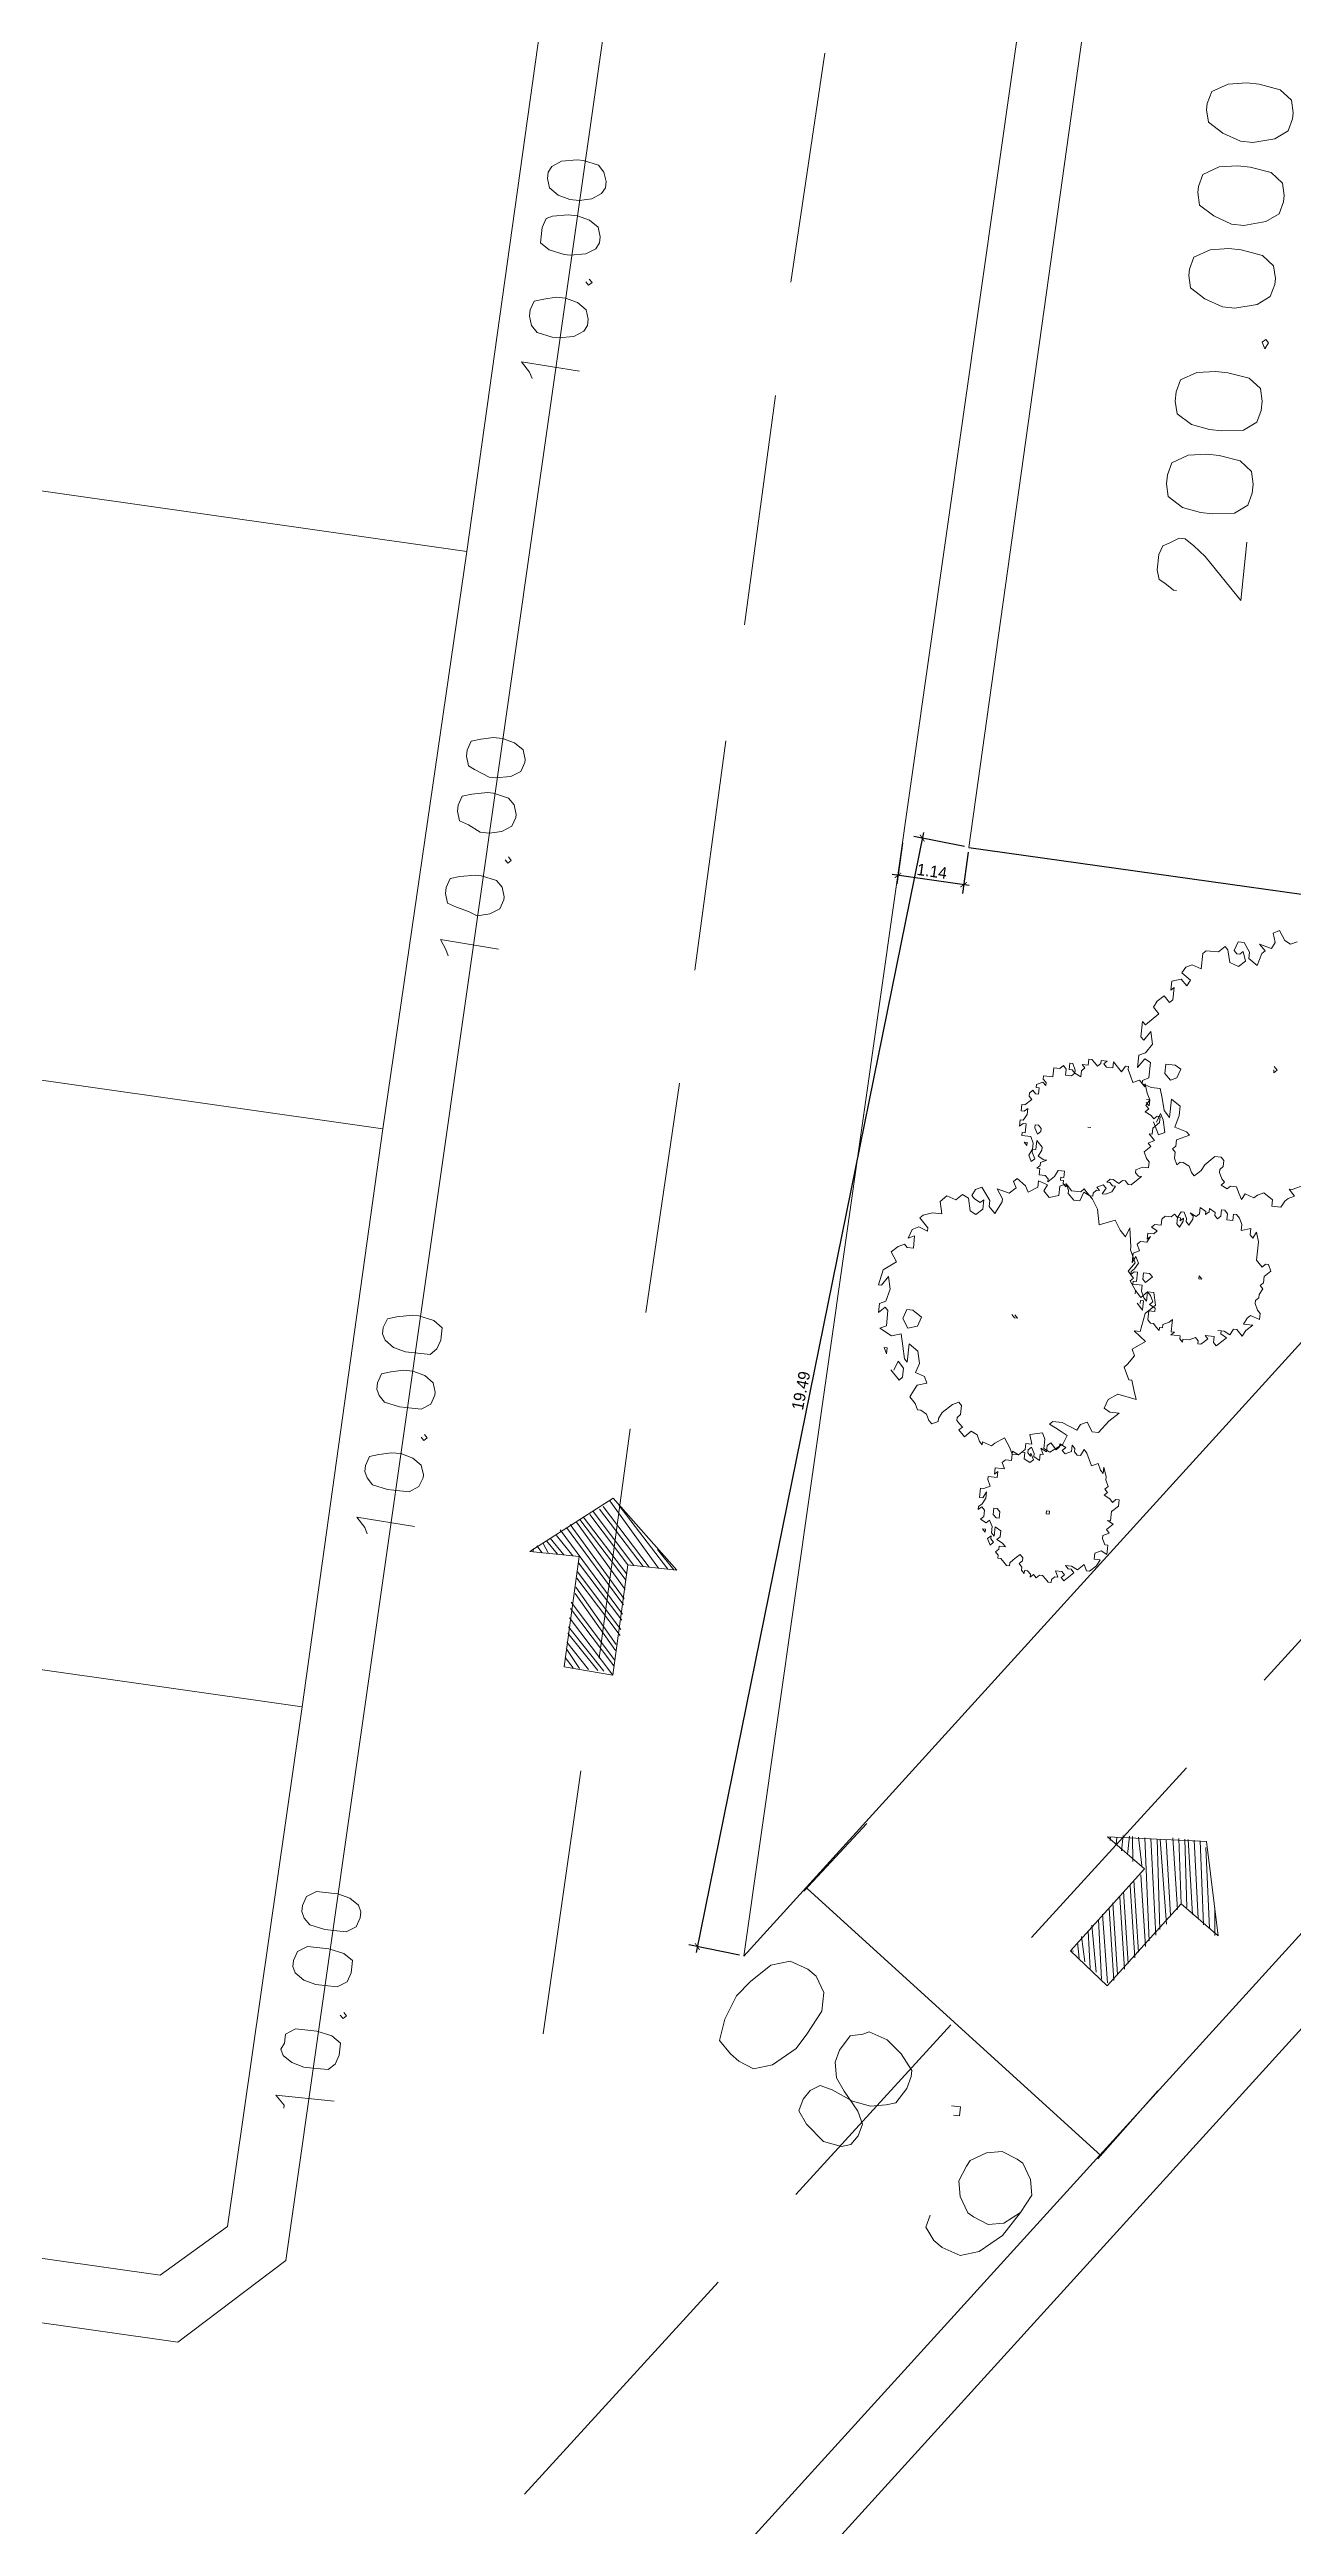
# Model space of a CAD drawing. Header units: metres. Extents: x -977055 to 805873, y -1033982 to 242021.
# Drawn here: x 2441.58 to 2463, y 672.76 to 715.44 of the extents above; entities that cross this region are included whole.
import ezdxf

# ---------------------------------------------------------------- set-up
doc = ezdxf.new("R2010")
doc.units = ezdxf.units.M
doc.header["$PDMODE"] = 32
doc.header["$PDSIZE"] = 1.5
for name, color, linetype in [('12-CONDICIONES EXISTENTES', 2, 'Continuous'), ('PDF_acera', 7, 'Continuous'), ('PDF_areas por lote', 7, 'Continuous'), ('PDF_COTAS', 7, 'Continuous'), ('PDF_COTAS CONJUNTO', 7, 'Continuous'), ('PDF_linea de centro', 7, 'Continuous'), ('PDF_LOTES', 7, 'Continuous'), ('PDF_PLANTAS', 7, 'Continuous'), ('PDF_VIAS', 7, 'Continuous')]:
    doc.layers.add(name, color=color, linetype=linetype)
doc.styles.add('CITY2', font='stylu.ttf', dxfattribs={"height": 0.2})
doc.dimstyles.new('COTAS2', dxfattribs={"dimtxt": 0.02, "dimasz": 0.1, "dimexe": 0.15, "dimexo": 0.08, "dimgap": 0.05, "dimtad": 1, "dimzin": 0, "dimdsep": 46, "dimtxsty": 'CITY2', "dimblk": 'ARCHTICK', "dimcen": 1, "dimdle": 0.1, "dimclrd": 1, "dimclre": 1, "dimclrt": 2, "dimadec": 0, "dimazin": 0, "dimtfac": 1, "dimtofl": 0, "dimtmove": 0, "dimatfit": 3, "dimldrblk": 'ARCHTICK', "dimfxl": 0.18, "dimtolj": 1, "dimtzin": 0, "dimarcsym": 0})

# ---------------------------------------------------------------- blocks, each defined once
blk = doc.blocks.new('CALLE')
at = {"layer": 'PDF_acera', "lineweight": 9}
for points in [[(-252.9576, -89.201952), (-307.105344, -49.702464), (-306.046944, -17.865792), (-307.317024, -16.51104), (-314.76816, -16.257024), (-401.895648, -17.950464), (-475.348608, -28.280448), (-505.661184, -25.18992), (-527.252544, -16.595712), (-544.694976, -0.169344), (-560.697984, 15.706656), (-555.067296, 23.07312), (-538.30224, 6.435072), (-522.299232, -8.67888), (-503.417376, -16.172352), (-483.942816, -18.162144), (-475.517952, -19.008864), (-402.61536, -8.763552), (-314.725824, -7.070112), (-69.8544, -15.410304), (-68.457312, -14.097888), (-67.94928, 1.100736)], [(-560.697984, 15.706656), (-561.248352, 15.02928), (-545.28768, -0.804384), (-527.633568, -17.400096), (-505.872864, -26.03664), (-485.212896, -28.15344), (-475.306272, -29.169504), (-474.58656, -29.084832), (-401.853312, -18.83952), (-314.76816, -17.14608), (-307.698048, -17.400096), (-306.936, -18.20448), (-308.036736, -50.760864), (-307.14768, -50.760864), (-253.465632, -89.921664)]]:
    blk.add_lwpolyline(points, dxfattribs=at)
for points in [[(-202.620096, -50.252832), (-201.265344, -48.982752), (-200.206944, -17.865792), (-201.477024, -16.468704), (-297.368064, -13.208832), (-298.722816, -14.478912), (-299.781216, -45.595872), (-298.511136, -46.950624)], [(-139.031424, -91.826784), (-137.676672, -90.556704), (-136.618272, -59.439744), (-137.888352, -58.084992), (-293.684832, -52.750656), (-245.083104, -88.185888)]]:
    blk.add_lwpolyline(points, close=True, dxfattribs=at)
at = {"layer": 'PDF_areas por lote', "lineweight": 9}
blk.add_lwpolyline([(-274.421952, -56.645568), (-274.421952, -56.603232), (-274.33728, -56.476224), (-274.294944, -56.391552), (-274.167936, -56.349216), (-273.956256, -56.349216), (-273.829248, -56.391552), (-273.786912, -56.476224), (-273.70224, -56.603232), (-273.70224, -56.687904), (-273.786912, -56.814912), (-273.91392, -56.984256), (-274.464288, -57.534624), (-273.659904, -57.534624)], dxfattribs=at)
for points in [[(-272.982528, -56.349216), (-273.151872, -56.391552), (-273.27888, -56.603232), (-273.321216, -56.857248), (-273.321216, -57.026592), (-273.27888, -57.322944), (-273.151872, -57.492288), (-272.982528, -57.534624), (-272.85552, -57.534624), (-272.686176, -57.492288), (-272.559168, -57.322944), (-272.516832, -57.026592), (-272.516832, -56.857248), (-272.559168, -56.603232), (-272.686176, -56.391552), (-272.85552, -56.349216)], [(-271.839456, -56.349216), (-272.0088, -56.391552), (-272.135808, -56.603232), (-272.178144, -56.857248), (-272.178144, -57.026592), (-272.135808, -57.322944), (-272.0088, -57.492288), (-271.839456, -57.534624), (-271.712448, -57.534624), (-271.543104, -57.492288), (-271.416096, -57.322944), (-271.37376, -57.026592), (-271.37376, -56.857248), (-271.416096, -56.603232), (-271.543104, -56.391552), (-271.712448, -56.349216)], [(-270.10368, -56.349216), (-270.273024, -56.391552), (-270.400032, -56.603232), (-270.484704, -56.857248), (-270.484704, -57.026592), (-270.400032, -57.322944), (-270.273024, -57.492288), (-270.10368, -57.534624), (-270.019008, -57.534624), (-269.849664, -57.492288), (-269.722656, -57.322944), (-269.68032, -57.026592), (-269.68032, -56.857248), (-269.722656, -56.603232), (-269.849664, -56.391552), (-270.019008, -56.349216)], [(-268.960608, -56.349216), (-269.129952, -56.391552), (-269.25696, -56.603232), (-269.341632, -56.857248), (-269.341632, -57.026592), (-269.25696, -57.322944), (-269.129952, -57.492288), (-268.960608, -57.534624), (-268.875936, -57.534624), (-268.706592, -57.492288), (-268.579584, -57.322944), (-268.537248, -57.026592), (-268.537248, -56.857248), (-268.579584, -56.603232), (-268.706592, -56.391552), (-268.875936, -56.349216)], [(-267.817536, -56.349216), (-267.98688, -56.391552), (-268.113888, -56.603232), (-268.19856, -56.857248), (-268.19856, -57.026592), (-268.113888, -57.322944), (-267.98688, -57.492288), (-267.817536, -57.534624), (-267.732864, -57.534624), (-267.56352, -57.492288), (-267.436512, -57.322944), (-267.394176, -57.026592), (-267.394176, -56.857248), (-267.436512, -56.603232), (-267.56352, -56.391552), (-267.732864, -56.349216)], [(-270.908064, -57.449952), (-270.992736, -57.492288), (-270.908064, -57.534624), (-270.865728, -57.492288)]]:
    blk.add_lwpolyline(points, close=True, dxfattribs=at)
at = {"layer": 'PDF_COTAS', "lineweight": 9}
for points in [[(-296.436672, -46.696608), (-296.394336, -46.696608), (-296.267328, -46.5696), (-296.267328, -47.373984)], [(-288.477504, -46.99296), (-288.392832, -46.950624), (-288.265824, -46.823616), (-288.30816, -47.628)], [(-280.476, -47.246976), (-280.391328, -47.20464), (-280.26432, -47.119968), (-280.306656, -47.924352)], [(-295.08192, -47.331648), (-295.124256, -47.373984), (-295.08192, -47.41632), (-295.039584, -47.373984)], [(-272.474496, -47.543328), (-272.389824, -47.500992), (-272.262816, -47.373984), (-272.305152, -48.178368)], [(-287.080416, -47.585664), (-287.122752, -47.628), (-287.080416, -47.670336), (-287.03808, -47.628)], [(-279.078912, -47.882016), (-279.121248, -47.924352), (-279.078912, -47.966688), (-279.036576, -47.924352)], [(-271.077408, -48.136032), (-271.119744, -48.178368), (-271.077408, -48.220704), (-271.035072, -48.178368)]]:
    blk.add_lwpolyline(points, dxfattribs=at)
for points in [[(-295.632288, -46.5696), (-295.71696, -46.611936), (-295.801632, -46.738944), (-295.843968, -46.908288), (-295.843968, -47.035296), (-295.843968, -47.246976), (-295.759296, -47.331648), (-295.632288, -47.373984), (-295.547616, -47.373984), (-295.462944, -47.373984), (-295.378272, -47.246976), (-295.335936, -47.035296), (-295.335936, -46.950624), (-295.335936, -46.738944), (-295.420608, -46.611936), (-295.547616, -46.611936)], [(-294.489216, -46.611936), (-294.573888, -46.654272), (-294.65856, -46.78128), (-294.700896, -46.950624), (-294.700896, -47.077632), (-294.700896, -47.246976), (-294.616224, -47.373984), (-294.489216, -47.41632), (-294.404544, -47.41632), (-294.319872, -47.41632), (-294.2352, -47.289312), (-294.192864, -47.077632), (-294.192864, -46.99296), (-294.192864, -46.78128), (-294.277536, -46.654272), (-294.404544, -46.611936)], [(-293.727168, -46.654272), (-293.81184, -46.696608), (-293.896512, -46.78128), (-293.938848, -46.99296), (-293.938848, -47.119968), (-293.938848, -47.289312), (-293.854176, -47.41632), (-293.727168, -47.458656), (-293.642496, -47.458656), (-293.557824, -47.41632), (-293.473152, -47.289312), (-293.430816, -47.119968), (-293.430816, -46.99296), (-293.430816, -46.823616), (-293.515488, -46.696608), (-293.642496, -46.654272)], [(-287.630784, -46.865952), (-287.715456, -46.908288), (-287.800128, -46.99296), (-287.842464, -47.20464), (-287.842464, -47.289312), (-287.842464, -47.500992), (-287.757792, -47.628), (-287.630784, -47.670336), (-287.588448, -47.670336), (-287.46144, -47.628), (-287.376768, -47.500992), (-287.334432, -47.331648), (-287.334432, -47.20464), (-287.376768, -47.035296), (-287.419104, -46.908288), (-287.546112, -46.865952)], [(-286.487712, -46.908288), (-286.572384, -46.950624), (-286.657056, -47.035296), (-286.699392, -47.246976), (-286.699392, -47.331648), (-286.699392, -47.543328), (-286.61472, -47.670336), (-286.487712, -47.712672), (-286.445376, -47.712672), (-286.318368, -47.670336), (-286.233696, -47.543328), (-286.19136, -47.373984), (-286.19136, -47.246976), (-286.233696, -47.077632), (-286.276032, -46.950624), (-286.40304, -46.908288)], [(-285.725664, -46.908288), (-285.810336, -46.950624), (-285.895008, -47.077632), (-285.937344, -47.246976), (-285.937344, -47.373984), (-285.937344, -47.585664), (-285.852672, -47.670336), (-285.725664, -47.712672), (-285.683328, -47.712672), (-285.55632, -47.712672), (-285.471648, -47.585664), (-285.429312, -47.373984), (-285.429312, -47.289312), (-285.471648, -47.077632), (-285.513984, -46.950624), (-285.640992, -46.908288)], [(-279.62928, -47.119968), (-279.756288, -47.162304), (-279.798624, -47.289312), (-279.84096, -47.458656), (-279.883296, -47.585664), (-279.84096, -47.755008), (-279.756288, -47.882016), (-279.62928, -47.924352), (-279.586944, -47.924352), (-279.459936, -47.882016), (-279.375264, -47.797344), (-279.332928, -47.585664), (-279.332928, -47.500992), (-279.375264, -47.289312), (-279.4176, -47.162304), (-279.544608, -47.119968)], [(-278.486208, -47.162304), (-278.613216, -47.20464), (-278.655552, -47.331648), (-278.740224, -47.500992), (-278.740224, -47.628), (-278.697888, -47.797344), (-278.613216, -47.924352), (-278.486208, -47.966688), (-278.443872, -47.966688), (-278.316864, -47.924352), (-278.232192, -47.83968), (-278.189856, -47.628), (-278.189856, -47.543328), (-278.232192, -47.331648), (-278.274528, -47.20464), (-278.401536, -47.162304)], [(-277.72416, -47.20464), (-277.851168, -47.246976), (-277.893504, -47.331648), (-277.978176, -47.543328), (-277.978176, -47.628), (-277.93584, -47.83968), (-277.851168, -47.966688), (-277.72416, -48.009024), (-277.681824, -48.009024), (-277.554816, -47.966688), (-277.470144, -47.83968), (-277.427808, -47.670336), (-277.427808, -47.543328), (-277.470144, -47.373984), (-277.51248, -47.246976), (-277.639488, -47.20464)], [(-271.627776, -47.41632), (-271.754784, -47.458656), (-271.839456, -47.543328), (-271.881792, -47.755008), (-271.881792, -47.83968), (-271.839456, -48.05136), (-271.754784, -48.178368), (-271.670112, -48.220704), (-271.58544, -48.220704), (-271.458432, -48.178368), (-271.37376, -48.05136), (-271.331424, -47.882016), (-271.331424, -47.755008), (-271.37376, -47.585664), (-271.416096, -47.458656), (-271.543104, -47.41632)], [(-270.484704, -47.458656), (-270.611712, -47.458656), (-270.696384, -47.585664), (-270.73872, -47.797344), (-270.73872, -47.882016), (-270.696384, -48.093696), (-270.611712, -48.220704), (-270.52704, -48.26304), (-270.442368, -48.26304), (-270.31536, -48.220704), (-270.230688, -48.093696), (-270.188352, -47.924352), (-270.188352, -47.797344), (-270.230688, -47.585664), (-270.273024, -47.500992), (-270.400032, -47.458656)], [(-269.722656, -47.458656), (-269.849664, -47.500992), (-269.934336, -47.628), (-269.976672, -47.797344), (-269.976672, -47.924352), (-269.934336, -48.093696), (-269.849664, -48.220704), (-269.764992, -48.26304), (-269.68032, -48.26304), (-269.553312, -48.220704), (-269.46864, -48.136032), (-269.426304, -47.924352), (-269.426304, -47.83968), (-269.46864, -47.628), (-269.553312, -47.500992), (-269.637984, -47.458656)]]:
    blk.add_lwpolyline(points, close=True, dxfattribs=at)
at = {"layer": 'PDF_COTAS CONJUNTO', "lineweight": 20}
for points in [[(-295.124256, -52.835328), (-295.208928, -53.047008), (-295.124256, -53.301024), (-294.87024, -53.597376), (-294.65856, -53.724384), (-294.319872, -53.893728), (-294.065856, -53.893728), (-293.854176, -53.76672), (-293.769504, -53.639712), (-293.684832, -53.385696), (-293.769504, -53.13168), (-294.02352, -52.877664), (-294.2352, -52.70832), (-294.573888, -52.581312), (-294.87024, -52.538976), (-295.039584, -52.70832)], [(-296.097984, -54.105408), (-296.14032, -54.359424), (-296.097984, -54.486432), (-295.970976, -54.571104), (-295.801632, -54.61344), (-295.632288, -54.528768), (-295.378272, -54.317088), (-295.208928, -54.19008), (-294.997248, -54.147744), (-294.827904, -54.19008), (-294.616224, -54.317088), (-294.573888, -54.486432), (-294.531552, -54.571104), (-294.616224, -54.82512), (-294.785568, -55.0368), (-294.997248, -55.206144), (-295.08192, -55.206144), (-295.251264, -55.163808), (-295.462944, -55.0368), (-295.50528, -54.909792), (-295.547616, -54.698112), (-295.50528, -54.444096), (-295.378272, -54.147744), (-295.335936, -53.9784), (-295.420608, -53.851392), (-295.547616, -53.76672), (-295.71696, -53.724384), (-295.886304, -53.851392)]]:
    blk.add_lwpolyline(points, close=True, dxfattribs=at)
at = {"layer": 'PDF_COTAS CONJUNTO', "lineweight": 9}
for points in [[(-292.668768, -53.512704), (-295.886304, -57.915648)], [(-292.711104, -53.470368), (-291.69504, -54.232416)], [(-295.92864, -57.873312), (-294.912576, -58.593024)]]:
    blk.add_lwpolyline(points, dxfattribs=at)
at = {"layer": 'PDF_COTAS CONJUNTO', "lineweight": 20}
for points in [[(-296.944704, -55.67184), (-297.114048, -55.629504), (-297.283392, -55.756512), (-297.368064, -55.88352), (-297.452736, -56.137536), (-297.368064, -56.391552), (-297.114048, -56.687904), (-296.77536, -56.899584), (-296.521344, -57.026592), (-296.309664, -56.984256), (-296.097984, -56.857248), (-296.055648, -56.772576), (-295.970976, -56.560896), (-296.013312, -56.349216), (-296.14032, -56.137536), (-296.224992, -56.0952), (-296.436672, -56.010528), (-296.648352, -56.052864), (-296.860032, -56.179872), (-296.902368, -56.264544), (-296.98704, -56.476224), (-296.944704, -56.687904), (-296.77536, -56.899584)], [(-295.547616, -55.841184), (-295.547616, -55.925856), (-295.420608, -55.925856), (-295.420608, -55.798848)]]:
    blk.add_lwpolyline(points, dxfattribs=at)
at = {"layer": 'PDF_linea de centro', "lineweight": 9}
for points in [[(-291.398688, -50.252832), (-295.039584, -50.125824)], [(-301.347648, -50.549184), (-298.172448, -52.877664)], [(-286.657056, -50.422176), (-289.832256, -50.337504)], [(-281.873088, -50.59152), (-285.048288, -50.464512)], [(-277.131456, -50.718528), (-280.306656, -50.633856)], [(-272.347488, -50.887872), (-275.522688, -50.8032)], [(-267.605856, -51.057216), (-270.781056, -50.930208)], [(-296.860032, -53.809056), (-294.319872, -55.67184)], [(-293.007456, -56.645568), (-290.467296, -58.508352)], [(-289.15488, -59.439744), (-286.61472, -61.302528)]]:
    blk.add_lwpolyline(points, dxfattribs=at)
at = {"layer": 'PDF_LOTES', "lineweight": 20}
for points in [[(-298.130112, -46.103904), (-290.932992, -46.35792), (-290.382624, -30.354912), (-298.384128, -30.100896), (-298.89216, -45.257184)], [(-290.932992, -46.35792), (-282.931488, -46.611936), (-282.38112, -30.608928), (-290.382624, -30.354912)], [(-282.931488, -46.611936), (-274.929984, -46.908288), (-274.379616, -30.90528), (-282.38112, -30.608928)], [(-274.929984, -46.908288), (-266.92848, -47.162304), (-266.378112, -31.159296), (-274.379616, -30.90528)], [(-262.4832, -62.699616), (-262.229184, -54.698112), (-278.232192, -54.19008), (-278.486208, -62.149248)]]:
    blk.add_lwpolyline(points, close=True, dxfattribs=at)
at = {"layer": 'PDF_PLANTAS', "lineweight": 9}
for points in [[(-282.762144, -56.052864), (-282.677472, -56.010528), (-282.719808, -55.925856), (-282.846816, -55.925856), (-282.889152, -55.798848), (-282.80448, -55.714176), (-282.719808, -55.756512), (-282.677472, -55.629504), (-282.762144, -55.629504), (-282.846816, -55.502496), (-282.762144, -55.46016), (-282.677472, -55.333152), (-282.719808, -55.290816), (-282.80448, -55.333152), (-282.889152, -55.24848), (-282.846816, -55.079136), (-282.973824, -55.163808), (-283.01616, -55.163808), (-283.185504, -55.079136), (-283.100832, -54.994464), (-283.01616, -54.994464), (-282.846816, -54.867456), (-282.889152, -54.782784), (-282.973824, -54.740448), (-283.01616, -54.782784), (-283.058496, -54.867456), (-283.01616, -54.909792), (-283.143168, -54.909792), (-283.22784, -54.82512), (-283.185504, -54.740448), (-283.01616, -54.698112), (-282.973824, -54.61344), (-283.058496, -54.528768), (-283.01616, -54.40176), (-283.100832, -54.317088), (-283.270176, -54.359424), (-283.270176, -54.232416), (-283.312512, -54.105408), (-283.354848, -54.063072), (-283.481856, -54.19008), (-283.524192, -54.19008), (-283.481856, -54.063072), (-283.524192, -53.9784), (-283.6512, -53.936064), (-283.608864, -54.020736), (-283.778208, -54.020736), (-283.778208, -53.936064), (-283.735872, -53.893728), (-283.778208, -53.809056), (-283.86288, -53.724384), (-283.989888, -53.809056), (-284.116896, -53.639712), (-284.328576, -53.597376), (-284.328576, -53.639712), (-284.201568, -53.724384), (-284.370912, -53.76672), (-284.540256, -53.724384), (-284.582592, -53.639712), (-284.7096, -53.639712), (-284.624928, -53.724384), (-284.667264, -53.76672), (-284.878944, -53.76672), (-284.92128, -53.682048), (-285.005952, -53.851392), (-284.963616, -53.9784), (-285.13296, -54.020736), (-285.302304, -54.063072), (-285.34464, -54.105408), (-285.090624, -54.105408), (-285.175296, -54.232416), (-285.34464, -54.274752), (-285.471648, -54.232416), (-285.513984, -54.359424), (-285.598656, -54.40176), (-285.640992, -54.274752), (-285.725664, -54.232416), (-285.810336, -54.19008), (-285.852672, -54.232416), (-285.895008, -54.274752), (-285.97968, -54.317088), (-285.97968, -54.359424), (-286.022016, -54.444096), (-286.106688, -54.486432), (-286.149024, -54.528768), (-286.106688, -54.61344), (-286.064352, -54.61344), (-285.97968, -54.655776), (-285.852672, -54.782784), (-285.810336, -54.867456), (-285.852672, -54.909792), (-285.895008, -54.909792), (-285.97968, -54.909792), (-286.022016, -54.867456), (-286.064352, -54.867456), (-286.106688, -54.909792), (-286.149024, -54.952128), (-286.19136, -54.909792), (-286.276032, -54.994464), (-286.19136, -55.079136), (-286.233696, -55.163808), (-286.318368, -55.206144), (-286.360704, -55.24848), (-286.318368, -55.24848), (-286.360704, -55.375488), (-286.318368, -55.417824), (-286.233696, -55.544832), (-286.360704, -55.629504), (-286.445376, -55.67184), (-286.445376, -55.756512), (-286.360704, -55.841184), (-286.276032, -55.841184), (-286.276032, -55.925856), (-286.149024, -55.88352), (-286.106688, -56.052864), (-286.19136, -56.0952), (-286.318368, -56.0952), (-286.360704, -56.179872), (-286.233696, -56.349216), (-286.106688, -56.391552), (-286.064352, -56.30688), (-286.022016, -56.222208), (-285.97968, -56.137536), (-285.937344, -56.179872), (-285.937344, -56.30688), (-286.022016, -56.51856), (-285.937344, -56.560896), (-285.895008, -56.645568), (-286.022016, -56.73024), (-286.022016, -56.814912), (-285.852672, -56.94192), (-285.725664, -57.068928), (-285.725664, -56.94192), (-285.683328, -56.857248), (-285.55632, -56.899584), (-285.471648, -57.026592), (-285.513984, -57.280608), (-285.386976, -57.238272), (-285.259968, -57.195936), (-285.259968, -57.1536), (-285.090624, -57.068928), (-285.048288, -57.111264), (-284.92128, -57.195936), (-284.836608, -57.1536), (-284.7096, -57.322944), (-284.582592, -57.1536), (-284.582592, -57.238272), (-284.328576, -57.280608), (-284.201568, -57.407616), (-284.032224, -57.36528), (-284.032224, -57.280608), (-284.116896, -57.195936), (-284.032224, -57.111264), (-283.905216, -57.026592), (-283.86288, -57.068928), (-283.778208, -56.984256), (-283.6512, -57.068928), (-283.481856, -56.984256), (-283.43952, -56.984256), (-283.185504, -56.94192), (-283.312512, -56.899584), (-283.22784, -56.814912), (-283.100832, -56.73024), (-283.185504, -56.51856), (-282.973824, -56.476224), (-282.846816, -56.391552), (-282.80448, -56.349216), (-282.762144, -56.264544), (-282.889152, -56.222208), (-282.889152, -56.137536), (-282.80448, -56.052864)], [(-285.175296, -53.76672), (-285.259968, -53.809056), (-285.175296, -53.809056)], [(-284.624928, -54.020736), (-284.751936, -53.9784), (-284.878944, -54.063072), (-284.836608, -54.19008), (-284.7096, -54.232416), (-284.624928, -54.105408)], [(-286.276032, -56.51856), (-286.233696, -56.476224), (-286.276032, -56.476224), (-286.318368, -56.476224), (-286.360704, -56.391552), (-286.318368, -56.349216), (-286.276032, -56.391552), (-286.233696, -56.30688), (-286.276032, -56.30688), (-286.318368, -56.264544), (-286.276032, -56.222208), (-286.233696, -56.179872), (-286.276032, -56.137536), (-286.318368, -56.137536), (-286.360704, -56.137536), (-286.318368, -56.052864), (-286.40304, -56.0952), (-286.40304, -56.052864), (-286.487712, -56.052864), (-286.445376, -55.968192), (-286.40304, -55.968192), (-286.318368, -55.925856), (-286.360704, -55.88352), (-286.40304, -55.88352), (-286.445376, -55.925856), (-286.40304, -55.925856), (-286.487712, -55.968192), (-286.530048, -55.925856), (-286.487712, -55.841184), (-286.40304, -55.841184), (-286.40304, -55.798848), (-286.445376, -55.756512), (-286.40304, -55.67184), (-286.445376, -55.67184), (-286.530048, -55.67184), (-286.530048, -55.587168), (-286.572384, -55.544832), (-286.657056, -55.587168), (-286.657056, -55.544832), (-286.657056, -55.46016), (-286.741728, -55.46016), (-286.699392, -55.502496), (-286.784064, -55.502496), (-286.784064, -55.46016), (-286.784064, -55.417824), (-286.784064, -55.375488), (-286.8264, -55.375488), (-286.911072, -55.417824), (-286.953408, -55.333152), (-286.953408, -55.290816), (-287.080416, -55.290816), (-287.080416, -55.333152), (-286.995744, -55.375488), (-287.080416, -55.375488), (-287.165088, -55.333152), (-287.207424, -55.290816), (-287.24976, -55.290816), (-287.207424, -55.333152), (-287.24976, -55.375488), (-287.334432, -55.375488), (-287.376768, -55.333152), (-287.419104, -55.417824), (-287.376768, -55.46016), (-287.46144, -55.502496), (-287.546112, -55.502496), (-287.588448, -55.544832), (-287.46144, -55.544832), (-287.503776, -55.629504), (-287.588448, -55.629504), (-287.630784, -55.587168), (-287.67312, -55.67184), (-287.715456, -55.714176), (-287.715456, -55.629504), (-287.757792, -55.629504), (-287.800128, -55.587168), (-287.842464, -55.629504), (-287.8848, -55.629504), (-287.8848, -55.67184), (-287.927136, -55.714176), (-287.969472, -55.756512), (-287.969472, -55.798848), (-287.927136, -55.798848), (-287.8848, -55.841184), (-287.842464, -55.88352), (-287.800128, -55.925856), (-287.842464, -55.968192), (-287.8848, -55.968192), (-287.927136, -55.925856), (-287.969472, -55.968192), (-288.011808, -55.968192), (-288.054144, -56.010528), (-288.011808, -56.010528), (-288.011808, -56.052864), (-288.054144, -56.0952), (-288.09648, -56.0952), (-288.054144, -56.137536), (-288.09648, -56.179872), (-288.054144, -56.222208), (-288.054144, -56.264544), (-288.09648, -56.30688), (-288.138816, -56.349216), (-288.138816, -56.391552), (-288.09648, -56.391552), (-288.054144, -56.433888), (-288.054144, -56.476224), (-287.969472, -56.433888), (-287.969472, -56.51856), (-288.011808, -56.560896), (-288.054144, -56.51856), (-288.09648, -56.560896), (-288.011808, -56.645568), (-287.969472, -56.687904), (-287.927136, -56.645568), (-287.927136, -56.603232), (-287.8848, -56.560896), (-287.8848, -56.603232), (-287.8848, -56.645568), (-287.927136, -56.73024), (-287.8848, -56.772576), (-287.842464, -56.814912), (-287.927136, -56.857248), (-287.927136, -56.899584), (-287.842464, -56.984256), (-287.757792, -57.026592), (-287.757792, -56.984256), (-287.757792, -56.94192), (-287.67312, -56.94192), (-287.630784, -57.026592), (-287.67312, -57.111264), (-287.588448, -57.111264), (-287.546112, -57.111264), (-287.546112, -57.068928), (-287.46144, -57.026592), (-287.419104, -57.026592), (-287.376768, -57.111264), (-287.334432, -57.068928), (-287.24976, -57.1536), (-287.207424, -57.068928), (-287.207424, -57.111264), (-287.080416, -57.111264), (-286.995744, -57.195936), (-286.911072, -57.195936), (-286.911072, -57.1536), (-286.953408, -57.111264), (-286.911072, -57.068928), (-286.868736, -56.984256), (-286.8264, -57.026592), (-286.784064, -56.984256), (-286.741728, -57.026592), (-286.657056, -56.984256), (-286.61472, -56.984256), (-286.487712, -56.94192), (-286.572384, -56.94192), (-286.530048, -56.899584), (-286.445376, -56.857248), (-286.487712, -56.772576), (-286.40304, -56.73024), (-286.318368, -56.687904), (-286.276032, -56.645568), (-286.360704, -56.603232), (-286.360704, -56.560896), (-286.318368, -56.51856)], [(-287.503776, -55.375488), (-287.546112, -55.417824), (-287.503776, -55.417824)], [(-280.984032, -56.51856), (-280.941696, -56.476224), (-281.026368, -56.476224), (-281.026368, -56.391552), (-280.984032, -56.349216), (-280.941696, -56.391552), (-280.941696, -56.30688), (-280.984032, -56.30688), (-281.026368, -56.264544), (-280.984032, -56.222208), (-280.941696, -56.179872), (-280.941696, -56.137536), (-280.984032, -56.137536), (-281.026368, -56.137536), (-281.026368, -56.052864), (-281.068704, -56.0952), (-281.11104, -56.052864), (-281.195712, -56.052864), (-281.153376, -55.968192), (-281.11104, -55.968192), (-281.026368, -55.925856), (-281.026368, -55.88352), (-281.11104, -55.88352), (-281.11104, -55.925856), (-281.153376, -55.968192), (-281.195712, -55.925856), (-281.195712, -55.841184), (-281.11104, -55.841184), (-281.068704, -55.798848), (-281.11104, -55.756512), (-281.11104, -55.67184), (-281.153376, -55.67184), (-281.238048, -55.67184), (-281.238048, -55.587168), (-281.238048, -55.544832), (-281.280384, -55.544832), (-281.32272, -55.587168), (-281.365056, -55.587168), (-281.32272, -55.544832), (-281.365056, -55.46016), (-281.407392, -55.46016), (-281.407392, -55.502496), (-281.492064, -55.502496), (-281.492064, -55.46016), (-281.449728, -55.417824), (-281.492064, -55.375488), (-281.5344, -55.375488), (-281.576736, -55.417824), (-281.661408, -55.333152), (-281.661408, -55.290816), (-281.74608, -55.290816), (-281.74608, -55.333152), (-281.703744, -55.375488), (-281.788416, -55.375488), (-281.873088, -55.333152), (-281.873088, -55.290816), (-281.95776, -55.290816), (-281.915424, -55.333152), (-281.915424, -55.375488), (-282.042432, -55.375488), (-282.042432, -55.333152), (-282.084768, -55.333152), (-282.084768, -55.417824), (-282.084768, -55.46016), (-282.16944, -55.502496), (-282.254112, -55.502496), (-282.254112, -55.544832), (-282.127104, -55.544832), (-282.211776, -55.629504), (-282.254112, -55.629504), (-282.338784, -55.587168), (-282.38112, -55.67184), (-282.38112, -55.714176), (-282.423456, -55.629504), (-282.465792, -55.629504), (-282.508128, -55.587168), (-282.508128, -55.629504), (-282.550464, -55.629504), (-282.5928, -55.629504), (-282.5928, -55.67184), (-282.5928, -55.714176), (-282.635136, -55.756512), (-282.677472, -55.756512), (-282.635136, -55.798848), (-282.5928, -55.841184), (-282.508128, -55.88352), (-282.508128, -55.925856), (-282.508128, -55.968192), (-282.550464, -55.968192), (-282.5928, -55.968192), (-282.5928, -55.925856), (-282.635136, -55.925856), (-282.635136, -55.968192), (-282.677472, -55.968192), (-282.719808, -56.010528), (-282.677472, -56.010528), (-282.719808, -56.052864), (-282.762144, -56.0952), (-282.762144, -56.137536), (-282.762144, -56.179872), (-282.762144, -56.222208), (-282.719808, -56.264544), (-282.762144, -56.30688), (-282.80448, -56.349216), (-282.80448, -56.391552), (-282.762144, -56.391552), (-282.719808, -56.433888), (-282.719808, -56.476224), (-282.677472, -56.433888), (-282.635136, -56.51856), (-282.677472, -56.560896), (-282.762144, -56.51856), (-282.762144, -56.560896), (-282.719808, -56.645568), (-282.635136, -56.687904), (-282.635136, -56.645568), (-282.5928, -56.603232), (-282.5928, -56.560896), (-282.550464, -56.603232), (-282.550464, -56.645568), (-282.5928, -56.73024), (-282.550464, -56.772576), (-282.550464, -56.814912), (-282.5928, -56.857248), (-282.5928, -56.899584), (-282.508128, -56.984256), (-282.465792, -57.026592), (-282.465792, -56.984256), (-282.423456, -56.94192), (-282.38112, -56.94192), (-282.338784, -57.026592), (-282.338784, -57.111264), (-282.296448, -57.111264), (-282.254112, -57.111264), (-282.211776, -57.068928), (-282.127104, -57.026592), (-282.042432, -57.111264), (-282.000096, -57.068928), (-281.95776, -57.1536), (-281.873088, -57.068928), (-281.873088, -57.111264), (-281.788416, -57.111264), (-281.703744, -57.195936), (-281.619072, -57.195936), (-281.619072, -57.1536), (-281.661408, -57.111264), (-281.619072, -57.068928), (-281.576736, -56.984256), (-281.5344, -57.026592), (-281.492064, -56.984256), (-281.407392, -57.026592), (-281.32272, -56.984256), (-281.195712, -56.94192), (-281.238048, -56.94192), (-281.195712, -56.899584), (-281.153376, -56.857248), (-281.195712, -56.772576), (-281.11104, -56.73024), (-281.026368, -56.687904), (-280.984032, -56.687904), (-280.984032, -56.645568), (-281.068704, -56.603232), (-281.026368, -56.560896)], [(-282.16944, -55.375488), (-282.211776, -55.417824), (-282.16944, -55.417824)], [(-287.630784, -55.46016), (-287.715456, -55.502496), (-287.67312, -55.544832), (-287.630784, -55.502496), (-287.588448, -55.502496)], [(-287.207424, -55.502496), (-287.292096, -55.502496), (-287.334432, -55.544832), (-287.334432, -55.587168), (-287.24976, -55.587168), (-287.207424, -55.544832)], [(-282.338784, -55.46016), (-282.423456, -55.502496), (-282.38112, -55.544832), (-282.296448, -55.502496), (-282.254112, -55.502496)], [(-281.915424, -55.502496), (-281.95776, -55.502496), (-282.042432, -55.544832), (-282.000096, -55.587168), (-281.95776, -55.587168), (-281.915424, -55.544832)], [(-287.165088, -56.222208), (-287.207424, -56.222208), (-287.207424, -56.264544), (-287.165088, -56.264544)], [(-283.905216, -58.804704), (-283.820544, -58.84704), (-283.778208, -58.804704), (-283.735872, -58.84704), (-283.6512, -58.84704), (-283.566528, -58.931712), (-283.481856, -58.889376), (-283.481856, -58.84704), (-283.524192, -58.804704), (-283.481856, -58.762368), (-283.43952, -58.720032), (-283.397184, -58.720032), (-283.354848, -58.720032), (-283.312512, -58.720032), (-283.22784, -58.720032), (-283.185504, -58.720032), (-283.058496, -58.677696), (-283.143168, -58.63536), (-283.100832, -58.593024), (-283.01616, -58.593024), (-283.058496, -58.466016), (-282.973824, -58.466016), (-282.889152, -58.42368), (-282.846816, -58.381344), (-282.846816, -58.339008), (-282.931488, -58.339008), (-282.931488, -58.254336), (-282.889152, -58.254336), (-282.846816, -58.254336), (-282.80448, -58.212), (-282.80448, -58.169664), (-282.889152, -58.169664), (-282.931488, -58.127328), (-282.889152, -58.084992), (-282.846816, -58.084992), (-282.80448, -58.00032), (-282.846816, -58.00032), (-282.889152, -57.957984), (-282.846816, -57.957984), (-282.80448, -57.873312), (-282.889152, -57.873312), (-282.931488, -57.830976), (-282.889152, -57.746304), (-282.931488, -57.78864), (-282.973824, -57.78864), (-283.058496, -57.746304), (-283.01616, -57.703968), (-282.973824, -57.703968), (-282.889152, -57.661632), (-282.889152, -57.619296), (-282.973824, -57.57696), (-282.973824, -57.619296), (-283.01616, -57.619296), (-282.973824, -57.661632), (-283.01616, -57.661632), (-283.100832, -57.619296), (-283.058496, -57.57696), (-282.973824, -57.57696), (-282.931488, -57.534624), (-282.973824, -57.492288), (-282.973824, -57.407616), (-283.01616, -57.36528), (-283.100832, -57.36528), (-283.100832, -57.322944), (-283.100832, -57.280608), (-283.143168, -57.238272), (-283.185504, -57.322944), (-283.22784, -57.280608), (-283.22784, -57.238272), (-283.22784, -57.195936), (-283.312512, -57.195936), (-283.270176, -57.238272), (-283.354848, -57.195936), (-283.354848, -57.1536), (-283.354848, -57.111264), (-283.397184, -57.068928), (-283.481856, -57.111264), (-283.524192, -57.026592), (-283.608864, -57.026592), (-283.6512, -57.026592), (-283.566528, -57.068928), (-283.6512, -57.111264), (-283.735872, -57.068928), (-283.778208, -57.026592), (-283.820544, -57.026592), (-283.778208, -57.068928), (-283.778208, -57.111264), (-283.905216, -57.111264), (-283.905216, -57.068928), (-283.947552, -57.068928), (-283.947552, -57.111264), (-283.947552, -57.195936), (-284.032224, -57.195936), (-284.116896, -57.238272), (-284.159232, -57.280608), (-284.032224, -57.280608), (-284.07456, -57.322944), (-284.159232, -57.36528), (-284.201568, -57.322944), (-284.243904, -57.407616), (-284.28624, -57.407616), (-284.28624, -57.322944), (-284.328576, -57.322944), (-284.370912, -57.322944), (-284.413248, -57.322944), (-284.455584, -57.36528), (-284.455584, -57.407616), (-284.49792, -57.449952), (-284.540256, -57.492288), (-284.49792, -57.492288), (-284.49792, -57.534624), (-284.455584, -57.534624), (-284.413248, -57.619296), (-284.370912, -57.661632), (-284.413248, -57.661632), (-284.455584, -57.661632), (-284.49792, -57.661632), (-284.540256, -57.661632), (-284.540256, -57.703968), (-284.582592, -57.661632), (-284.582592, -57.703968), (-284.582592, -57.746304), (-284.582592, -57.78864), (-284.624928, -57.78864), (-284.667264, -57.830976), (-284.624928, -57.830976), (-284.624928, -57.915648), (-284.582592, -58.00032), (-284.624928, -58.042656), (-284.667264, -58.042656), (-284.667264, -58.084992), (-284.624928, -58.127328), (-284.582592, -58.169664), (-284.540256, -58.127328), (-284.540256, -58.169664), (-284.540256, -58.254336), (-284.582592, -58.254336), (-284.624928, -58.254336), (-284.667264, -58.296672), (-284.582592, -58.381344), (-284.540256, -58.42368), (-284.49792, -58.339008), (-284.455584, -58.339008), (-284.455584, -58.296672), (-284.455584, -58.381344), (-284.49792, -58.466016), (-284.413248, -58.508352), (-284.413248, -58.550688), (-284.455584, -58.593024), (-284.49792, -58.63536), (-284.413248, -58.677696), (-284.328576, -58.762368), (-284.328576, -58.677696), (-284.328576, -58.63536), (-284.243904, -58.677696), (-284.201568, -58.720032), (-284.243904, -58.84704), (-284.159232, -58.84704), (-284.116896, -58.804704), (-284.032224, -58.762368), (-283.989888, -58.762368), (-283.947552, -58.804704)], [(-283.778208, -57.195936), (-283.86288, -57.195936), (-283.905216, -57.238272), (-283.86288, -57.280608), (-283.820544, -57.322944), (-283.778208, -57.280608)], [(-280.89936, -57.195936), (-281.026368, -57.195936), (-281.11104, -57.280608), (-281.068704, -57.36528), (-280.941696, -57.407616), (-280.89936, -57.322944)], [(-283.735872, -57.957984), (-283.778208, -57.957984), (-283.778208, -58.00032)]]:
    blk.add_lwpolyline(points, close=True, dxfattribs=at)
for points in [[(-285.471648, -53.893728), (-285.598656, -54.020736), (-285.55632, -54.063072), (-285.429312, -54.063072), (-285.34464, -53.9784), (-285.471648, -53.936064)], [(-284.540256, -55.46016), (-284.582592, -55.502496), (-284.582592, -55.544832), (-284.540256, -55.502496)], [(-281.873088, -56.222208), (-281.873088, -56.264544), (-281.873088, -56.222208)], [(-280.941696, -56.476224), (-280.941696, -56.476224)], [(-279.036576, -58.804704), (-279.078912, -58.720032), (-279.036576, -58.63536), (-278.909568, -58.550688), (-278.951904, -58.466016), (-279.078912, -58.508352), (-279.163584, -58.466016), (-279.121248, -58.296672), (-279.20592, -58.381344), (-279.248256, -58.339008), (-279.4176, -58.296672), (-279.332928, -58.169664), (-279.248256, -58.169664), (-279.121248, -58.084992), (-279.121248, -58.00032), (-279.248256, -57.957984), (-279.290592, -58.00032), (-279.290592, -58.042656), (-279.248256, -58.084992), (-279.375264, -58.127328), (-279.459936, -58.042656), (-279.4176, -57.915648), (-279.248256, -57.873312), (-279.20592, -57.830976), (-279.290592, -57.746304), (-279.290592, -57.57696), (-279.332928, -57.534624), (-279.544608, -57.534624), (-279.502272, -57.407616), (-279.544608, -57.322944), (-279.62928, -57.280608), (-279.713952, -57.407616), (-279.798624, -57.36528), (-279.713952, -57.280608), (-279.756288, -57.1536), (-279.883296, -57.1536), (-279.84096, -57.195936), (-280.010304, -57.195936), (-280.05264, -57.1536), (-279.967968, -57.068928), (-280.05264, -56.984256), (-280.137312, -56.94192), (-280.221984, -57.026592), (-280.391328, -56.857248), (-280.348992, -56.814912), (-280.560672, -56.814912), (-280.603008, -56.857248), (-280.476, -56.94192), (-280.645344, -56.984256), (-280.772352, -56.899584), (-280.814688, -56.814912), (-280.984032, -56.814912), (-280.857024, -56.899584), (-280.89936, -56.984256), (-281.11104, -56.984256), (-281.153376, -56.899584), (-281.195712, -56.899584), (-281.238048, -57.026592), (-281.238048, -57.1536), (-281.365056, -57.195936), (-281.5344, -57.238272), (-281.619072, -57.322944), (-281.365056, -57.322944), (-281.449728, -57.449952), (-281.576736, -57.449952), (-281.74608, -57.407616), (-281.788416, -57.57696), (-281.830752, -57.619296), (-281.915424, -57.449952), (-282.000096, -57.449952), (-282.042432, -57.407616), (-282.084768, -57.449952), (-282.16944, -57.449952), (-282.254112, -57.492288), (-282.211776, -57.534624), (-282.211776, -57.57696), (-282.254112, -57.661632), (-282.338784, -57.703968), (-282.38112, -57.746304), (-282.338784, -57.78864), (-282.296448, -57.830976), (-282.211776, -57.873312), (-282.084768, -58.00032), (-282.084768, -58.084992), (-282.127104, -58.127328), (-282.16944, -58.127328), (-282.211776, -58.127328), (-282.254112, -58.084992), (-282.296448, -58.084992), (-282.38112, -58.127328), (-282.423456, -58.169664), (-282.465792, -58.127328), (-282.508128, -58.212), (-282.465792, -58.254336), (-282.465792, -58.339008), (-282.550464, -58.381344), (-282.635136, -58.42368), (-282.550464, -58.466016), (-282.5928, -58.593024), (-282.550464, -58.63536), (-282.508128, -58.720032), (-282.5928, -58.84704), (-282.677472, -58.84704), (-282.677472, -58.974048), (-282.5928, -59.016384), (-282.550464, -59.05872), (-282.508128, -59.143392), (-282.423456, -59.05872), (-282.423456, -59.101056), (-282.338784, -59.2704)], [(-281.449728, -56.984256), (-281.492064, -57.026592), (-281.407392, -57.026592), (-281.407392, -56.984256)], [(-284.201568, -57.1536), (-284.28624, -57.238272), (-284.243904, -57.238272), (-284.159232, -57.238272), (-284.159232, -57.195936), (-284.201568, -57.195936)], [(-284.032224, -57.111264), (-284.07456, -57.111264)], [(-281.703744, -57.111264), (-281.873088, -57.195936), (-281.830752, -57.280608), (-281.661408, -57.238272), (-281.576736, -57.195936), (-281.703744, -57.1536)], [(-282.80448, -57.873312), (-282.80448, -57.873312)], [(-280.814688, -58.677696), (-280.857024, -58.677696), (-280.814688, -58.720032), (-280.772352, -58.677696)]]:
    blk.add_lwpolyline(points, dxfattribs=at)
at = {"layer": 'PDF_VIAS', "lineweight": 20}
for points in [[(-288.477504, -49.236768), (-288.477504, -49.914144), (-290.0016, -49.871808), (-290.043936, -50.549184), (-288.51984, -50.59152), (-288.51984, -51.268896), (-287.630784, -50.295168)], [(-291.525696, -57.534624), (-291.90672, -58.084992), (-293.134464, -57.195936), (-293.557824, -57.746304), (-292.33008, -58.63536), (-292.711104, -59.185728), (-291.441024, -58.889376)]]:
    blk.add_lwpolyline(points, close=True, dxfattribs=at)
at = {"layer": 'PDF_VIAS', "lineweight": 9}
for points in [[(-288.477504, -49.279104), (-288.435168, -49.279104)], [(-288.477504, -49.406112), (-288.392832, -49.32144)], [(-288.477504, -49.490784), (-288.350496, -49.406112)], [(-288.477504, -49.617792), (-288.30816, -49.448448)], [(-288.477504, -49.702464), (-288.265824, -49.490784)], [(-288.477504, -49.829472), (-288.223488, -49.575456)], [(-290.043936, -50.549184), (-289.324224, -49.871808)], [(-290.0016, -49.871808), (-289.959264, -49.871808)], [(-290.0016, -49.998816), (-289.874592, -49.871808)], [(-290.0016, -50.083488), (-289.747584, -49.871808)], [(-290.0016, -50.210496), (-289.662912, -49.871808)], [(-290.0016, -50.337504), (-289.535904, -49.871808)], [(-290.0016, -50.422176), (-289.451232, -49.871808)], [(-289.916928, -50.549184), (-289.197216, -49.871808)], [(-289.832256, -50.549184), (-289.112544, -49.871808)], [(-289.705248, -50.549184), (-288.985536, -49.914144)], [(-289.620576, -50.549184), (-288.900864, -49.914144)], [(-289.493568, -50.59152), (-288.773856, -49.914144)], [(-289.408896, -50.59152), (-288.689184, -49.914144)], [(-289.281888, -50.59152), (-288.562176, -49.914144)], [(-289.197216, -50.59152), (-288.138816, -49.617792)], [(-289.070208, -50.59152), (-288.09648, -49.702464)], [(-288.985536, -50.59152), (-288.054144, -49.7448)], [(-288.858528, -50.59152), (-288.011808, -49.829472)], [(-288.73152, -50.59152), (-287.969472, -49.871808)], [(-288.646848, -50.59152), (-287.927136, -49.914144)], [(-288.51984, -50.59152), (-287.8848, -49.998816)], [(-288.51984, -50.676192), (-287.842464, -50.041152)], [(-288.51984, -50.8032), (-287.800128, -50.125824)], [(-288.51984, -50.887872), (-287.757792, -50.16816)], [(-288.51984, -51.01488), (-287.67312, -50.252832)], [(-288.51984, -51.141888), (-287.715456, -50.37984)], [(-288.51984, -51.22656), (-288.265824, -50.972544)], [(-293.346144, -57.492288), (-292.838112, -57.407616)], [(-293.261472, -57.407616), (-292.922784, -57.322944)], [(-293.219136, -57.322944), (-293.007456, -57.280608)], [(-293.134464, -57.238272), (-293.134464, -57.195936)], [(-293.515488, -57.746304), (-292.584096, -57.57696)], [(-293.473152, -57.661632), (-292.668768, -57.534624)], [(-293.473152, -57.830976), (-292.499424, -57.661632)], [(-293.38848, -57.57696), (-292.75344, -57.449952)], [(-293.38848, -57.873312), (-292.414752, -57.703968)], [(-291.69504, -57.746304), (-291.48336, -57.746304)], [(-291.610368, -57.661632), (-291.525696, -57.661632)], [(-291.568032, -57.57696), (-291.525696, -57.57696)], [(-293.303808, -57.957984), (-292.33008, -57.78864)], [(-293.219136, -58.00032), (-292.245408, -57.830976)], [(-293.134464, -58.084992), (-292.160736, -57.915648)], [(-293.049792, -58.127328), (-292.076064, -57.957984)], [(-292.96512, -58.212), (-291.991392, -58.042656)], [(-292.880448, -58.254336), (-291.48336, -58.042656)], [(-291.864384, -58.042656), (-291.48336, -57.957984)], [(-291.822048, -57.915648), (-291.48336, -57.873312)], [(-291.737376, -57.830976), (-291.48336, -57.830976)], [(-292.795776, -58.339008), (-291.48336, -58.127328)], [(-292.711104, -58.381344), (-291.48336, -58.212)], [(-292.626432, -58.466016), (-291.48336, -58.254336)], [(-292.499424, -58.508352), (-291.48336, -58.339008)], [(-292.414752, -58.593024), (-291.441024, -58.42368)], [(-292.499424, -58.889376), (-291.441024, -58.720032)], [(-292.457088, -58.804704), (-291.441024, -58.63536)], [(-292.372416, -58.720032), (-291.441024, -58.593024)], [(-292.33008, -58.63536), (-291.441024, -58.508352)], [(-292.711104, -59.143392), (-292.33008, -59.101056)], [(-292.626432, -59.05872), (-291.525696, -58.889376)], [(-292.584096, -58.974048), (-291.441024, -58.804704)]]:
    blk.add_lwpolyline(points, dxfattribs=at)
blk = doc.blocks.new('_ArchTick')
at = {"color": 0, "linetype": 'ByBlock', "const_width": 0.15}
blk.add_lwpolyline([(-0.5, -0.5), (0.5, 0.5)], dxfattribs=at)
blk = doc.blocks.new('*D3863')
at = {"layer": '12-CONDICIONES EXISTENTES', "color": 1, "linetype": 'Continuous', "lineweight": -2, "transparency": 16777216}
for p, q in [((2456.271, 701.772), (2456.17, 701.062)), ((2457.402, 701.611), (2457.301, 700.901))]:
    blk.add_line(p, q, dxfattribs=at)
at = {"layer": '12-CONDICIONES EXISTENTES', "color": 1, "lineweight": -2, "transparency": 16777216}
blk.add_line((2457.421, 701.035), (2456.092, 701.225), dxfattribs=at)
at = {"layer": 'Defpoints', "color": 0, "transparency": 16777216}
for p in [(2456.282, 701.851, 1015.371), (2457.413, 701.69, 1015.371), (2456.191, 701.21)]:
    blk.add_point(p, dxfattribs=at)
at = {"layer": '12-CONDICIONES EXISTENTES', "color": 1, "lineweight": -2, "transparency": 16777216, "xscale": 0.1, "yscale": 0.1, "zscale": 0.1}
for p, rotation in [((2456.191, 701.21), 171.8947448830352), ((2457.322, 701.049), 351.8947448830352)]:
    blk.add_blockref('_ArchTick', p, dxfattribs=dict(at, rotation=rotation))
at = {"layer": '12-CONDICIONES EXISTENTES', "color": 2, "transparency": 16777216, "insert": (2456.778, 701.283), "char_height": 0.2, "attachment_point": 5, "rotation": 351.8947, "style": 'CITY2'}
blk.add_mtext('\\A1;1.14', dxfattribs=at)
blk = doc.blocks.new('*D3864')
at = {"layer": '12-CONDICIONES EXISTENTES', "color": 1, "lineweight": -2, "transparency": 16777216}
blk.add_line((2456.63, 701.951), (2452.716, 682.655), dxfattribs=at)
at = {"layer": '12-CONDICIONES EXISTENTES', "color": 1, "linetype": 'Continuous', "lineweight": -2, "transparency": 16777216}
for p, q in [((2457.335, 701.706), (2456.463, 701.883)), ((2453.461, 682.606), (2452.589, 682.782))]:
    blk.add_line(p, q, dxfattribs=at)
at = {"layer": 'Defpoints', "color": 0, "transparency": 16777216}
for p in [(2457.413, 701.69, 1015.371), (2452.736, 682.753), (2453.539, 682.59, 1015.371)]:
    blk.add_point(p, dxfattribs=at)
at = {"layer": '12-CONDICIONES EXISTENTES', "color": 1, "lineweight": -2, "transparency": 16777216, "xscale": 0.1, "yscale": 0.1, "zscale": 0.1}
for p, rotation in [((2456.61, 701.853), 78.53395239035731), ((2452.736, 682.753), 258.5339523903573)]:
    blk.add_blockref('_ArchTick', p, dxfattribs=dict(at, rotation=rotation))
at = {"layer": '12-CONDICIONES EXISTENTES', "color": 2, "transparency": 16777216, "insert": (2454.522, 692.333), "char_height": 0.2, "attachment_point": 5, "rotation": 78.534, "style": 'CITY2'}
blk.add_mtext('\\A1;19.49', dxfattribs=at)

msp = doc.modelspace()

# ---------------------------------------------------------------- linework, layer by layer
at = {"layer": '12-CONDICIONES EXISTENTES', "color": 1, "elevation": 1015.371}
msp.add_lwpolyline([(2457.41344, 701.68976), (2467.3168, 700.30282)], dxfattribs=at)

# ---------------------------------------------------------------- block references
at = {"xscale": 1.255773352820658, "yscale": 1.255773352820658, "zscale": 1.255773352820658, "rotation": 83.85573648860341}
msp.add_blockref('CALLE', (2427.15058, 1056.36283, 1015.371), dxfattribs=at)

# ---------------------------------------------------------------- dimensions: what is measured, and where the dimension line sits
at = {"layer": '12-CONDICIONES EXISTENTES', "color": 1}
for p2, distance, picture, middle in [((2453.53928, 682.58968, 1015.371), -0.81962, '*D3864', (2454.52171, 692.33336)), ((2456.28235, 701.85084, 1015.371), 0.6469, '*D3863', (2456.77847, 701.28279))]:
    dim = msp.add_aligned_dim(p1=(2457.41344, 701.68976, 1015.371), p2=p2, distance=distance, dimstyle='COTAS2', dxfattribs=at)
    dim.commit()
    dim.dimension.update_dxf_attribs({"geometry": picture, "text_midpoint": middle})

doc.saveas('drawing.dxf')
